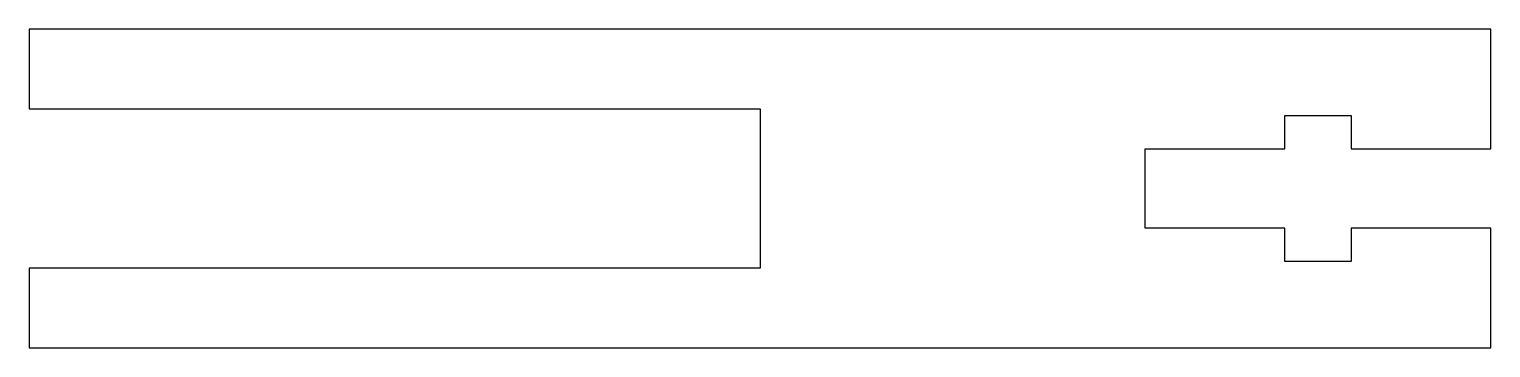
# Model space of a CAD drawing. Header units: millimetres. Extents: x 0 to 55, y -6 to 6.
import ezdxf

# ---------------------------------------------------------------- set-up
doc = ezdxf.new("R2010")
doc.units = ezdxf.units.MM

msp = doc.modelspace()

# ---------------------------------------------------------------- linework, layer by layer
at = {"color": 7, "linetype": 'Continuous', "lineweight": 25}
for p, q in [((55, 6), (0, 6)), ((0, 6), (0, 3)), ((55, 1.5), (55, 6)), ((0, 3), (27.5, 3)), ((27.5, 3), (27.5, -3)), ((47.25, 1.5), (47.25, 2.75)), ((47.25, 2.75), (49.75, 2.75)), ((49.75, 2.75), (49.75, 1.5)), ((42, -1.5), (42, 1.5)), ((42, 1.5), (47.25, 1.5)), ((49.75, 1.5), (55, 1.5)), ((47.25, -1.5), (42, -1.5)), ((47.25, -2.75), (47.25, -1.5)), ((55, -1.5), (49.75, -1.5)), ((49.75, -1.5), (49.75, -2.75)), ((55, -6), (55, -1.5)), ((49.75, -2.75), (47.25, -2.75)), ((27.5, -3), (0, -3)), ((0, -3), (0, -6)), ((0, -6), (55, -6))]:
    msp.add_line(p, q, dxfattribs=at)

doc.saveas('drawing.dxf')
